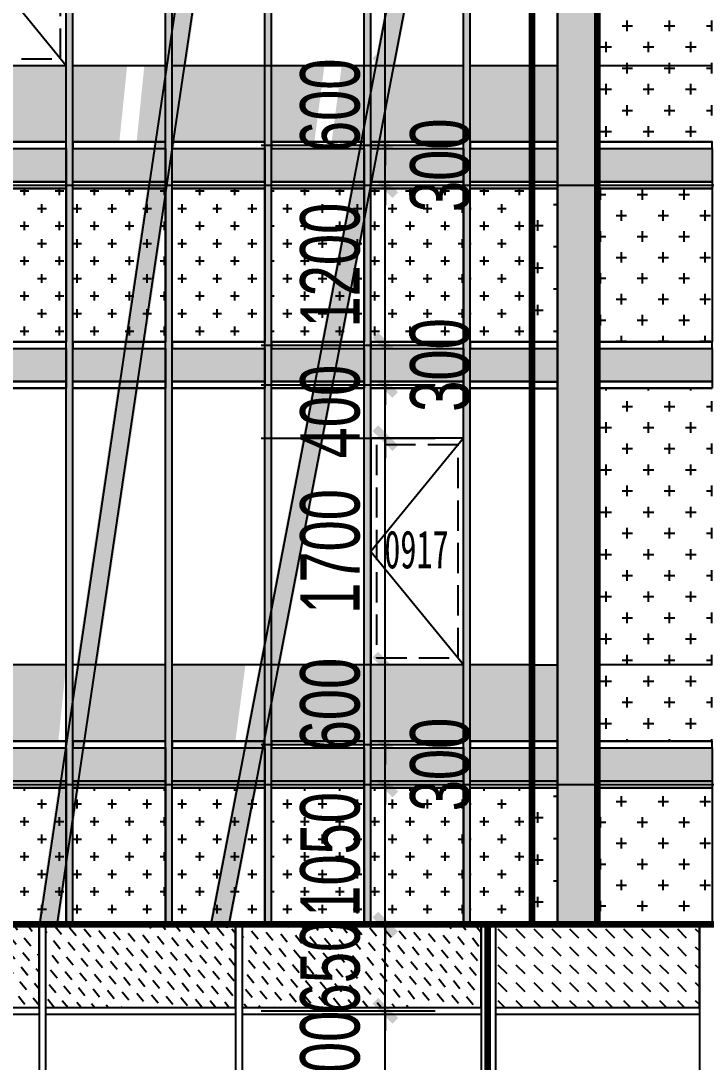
# Model space of a CAD drawing. Extents: x -483182 to 812890, y -390528 to -214858.
# Drawn here: x 152968 to 158112, y -318614 to -310795 of the extents above; entities that cross this region are included whole.
import ezdxf

# ---------------------------------------------------------------- set-up
doc = ezdxf.new("R2010")
doc.units = 0
doc.header["$LTSCALE"] = 1000
doc.header["$MEASUREMENT"] = 0
doc.linetypes.add('DASH', pattern=[0.35, 0.25, -0.1])
for name, color, linetype in [('01-标注_尺寸', 124, 'Continuous'), ('05-填充_156', 156, 'Continuous'), ('05-填充_168', 168, 'Continuous'), ('05-填充_18', 18, 'Continuous'), ('05-填充_天正', 14, 'Continuous'), ('A-C_幕墙龙骨', 133, 'Continuous'), ('A-C_窗', 140, 'Continuous'), ('D-铝板', 181, 'Continuous'), ('E-立面轮廓', 241, 'Continuous')]:
    doc.layers.add(name, color=color, linetype=linetype)
doc.layers.add('04-不打印_辅助线', color=165, linetype='Continuous', plot=False)
doc.styles.add('_TCH_DIM_T3', font='ros.shx', dxfattribs={"width": 0.705882, "bigfont": 'jd.shx'})
doc.styles.get("Standard").update_dxf_attribs({"font": 'STXIHEI_0.TTF', "width": 0.75})
doc.dimstyles.new('_TCH_ARCH&&150', dxfattribs={"dimtxt": 446.25, "dimasz": 150, "dimexe": 375, "dimexo": 450, "dimgap": 189.375, "dimtad": 1, "dimdec": 0, "dimzin": 0, "dimdsep": 46, "dimtxsty": '_TCH_DIM_T3', "dimblk": 'ARCHTICK', "dimcen": 0.09, "dimclrt": 7, "dimazin": 2, "dimtfac": 1, "dimtdec": 0, "dimtix": 1, "dimtmove": 2, "dimatfit": 3, "dimfxl": 0, "dimtolj": 1, "dimtzin": 0, "dimarcsym": 0})
pattern_1 = [(0, (-32529, 317429.43), (158.75, 158.75), [79.375, -238.125]), (90, (-32489.32, 317389.74), (-158.75, 158.75), [79.375, -238.125])]
pattern_2 = [(0, (-32249, 317429.43), (158.75, 158.75), [79.375, -238.125]), (90, (-32209.32, 317389.74), (-158.75, 158.75), [79.375, -238.125])]
pattern_3 = [(0, (-32898.5, 317429.43), (158.75, 158.75), [79.375, -238.125]), (90, (-32858.81, 317389.74), (-158.75, 158.75), [79.375, -238.125])]
pattern_4 = [(0, (-32219, 317429.43), (158.75, 158.75), [79.375, -238.125]), (90, (-32179.32, 317389.74), (-158.75, 158.75), [79.375, -238.125])]
pattern_5 = [(50, (0, 0), (364.36934, -31.87817), [38.1, -419.1]), (355, (0, 0), (-70.48565, 382.1133), [30.48, -335.28]), (100.451, (30.36, -2.66), (293.885, 350.23338), [32.38, -356.18]), (46.1842, (0, 101.6), (542.1581, -84.08466), [57.15, -628.65]), (96.6356, (45.2, 94.6), (474.8085, 494.8511), [48.57, -534.27]), (351.184, (0, 101.6), (474.8092, 494.8502), [45.72, -502.92]), (21, (50.8, 76.2), (303.22976, -204.53104), [38.1, -419.1]), (326, (50.8, 76.2), (123.60406, 368.37593), [30.48, -335.28]), (71.4514, (76.07, 59.16), (426.83298, 163.8457), [32.38, -356.18]), (37.5, (0, 0), (6.177207, 169.11008), [0, -331.216, 0, -340.36, 0, -336.55]), (7.5, (0, 0), (133.639325, 200.36115), [0, -194.056, 0, -323.596, 0, -128.27]), (327.5, (-113.28, 0), (271.18119, -11.45749), [0, -127, 0, -396.24, 0, -525.78]), (317.5, (-164.08, 0), (296.25836, 50.85298), [0, -165.1, 0, -263.144, 0, -373.38])]

# ---------------------------------------------------------------- blocks, each defined once
blk = doc.blocks.new('*U457')
at = {"layer": '05-填充_156'}
h = blk.add_hatch(dxfattribs=at)
h.set_pattern_fill('DASH', color=256, scale=100, angle=315)
h.set_pattern_definition([(315, (17924, 318054.43), (134.703842, -3e-14), [95.25, -95.25])])
h.paths.add_polyline_path([(0, 50), (2189, 50), (2189, 675), (0, 675)])
blk.add_lwpolyline([(0, 50), (2189, 50), (2189, 675), (0, 675)], close=True)
for points in [[(0, 50), (2189, 50)], [(0, 0), (2189, 0)]]:
    blk.add_lwpolyline(points)
blk = doc.blocks.new('*U464')
at = {"layer": '05-填充_156'}
h = blk.add_hatch(dxfattribs=at)
h.set_pattern_fill('DASH', color=256, scale=100, angle=315)
h.set_pattern_definition([(315, (17475, 318054.43), (134.703842, -3e-14), [95.25, -95.25])])
h.paths.add_polyline_path([(0, 50), (1740, 50), (1740, 675), (0, 675)])
blk.add_lwpolyline([(0, 50), (1740, 50), (1740, 675), (0, 675)], close=True)
for points in [[(0, 50), (1740, 50)], [(0, 0), (1740, 0)]]:
    blk.add_lwpolyline(points)
blk = doc.blocks.new('*U80')
at = {"layer": 'A-C_窗'}
blk.add_blockref('*U464', (-870, -312.5), dxfattribs=at)
blk = doc.blocks.new('ytrsutdyu')
at = {"layer": 'A-C_窗'}
for p, q in [((11249, 3550), (11249, -500)), ((11309, 3550), (11309, -500)), ((13049, 3550), (13049, -500)), ((13109, 3550), (13109, -500)), ((15298, 3550), (15298, -500)), ((15358, 3550), (15358, -500)), ((15358, 3550), (15358, -500))]:
    blk.add_line(p, q, dxfattribs=at)
blk.add_lwpolyline([(0, 3550), (15358, 3550), (15358, -600), (0, -600)], close=True, dxfattribs=at)
at = {"layer": 'A-C_窗', "color": 0, "linetype": 'ByBlock', "lineweight": -2, "transparency": 16777216}
for p in [(10379, 3187.5), (12179, 3187.5)]:
    blk.add_blockref('*U80', p, dxfattribs=at)
at = {"layer": 'A-C_窗'}
blk.add_blockref('*U457', (13109, 2875), dxfattribs=at)
blk = doc.blocks.new('*U458')
at = {"layer": '05-填充_156'}
h = blk.add_hatch(dxfattribs=at)
h.set_pattern_fill('DASH', color=256, scale=100, angle=315)
h.set_pattern_definition([(315, (17264.55, 318054.43), (134.703842, -3e-14), [95.25, -95.25])])
h.paths.add_polyline_path([(0, 50), (1529.5, 50), (1529.5, 675), (0, 675)])
blk.add_lwpolyline([(0, 50), (1529.5, 50), (1529.5, 675), (0, 675)], close=True)
for points in [[(0, 50), (1529.5, 50)], [(0, 0), (1529.5, 0)]]:
    blk.add_lwpolyline(points)
blk = doc.blocks.new('*U397')
at = {"layer": '05-填充_156'}
h = blk.add_hatch(dxfattribs=at)
h.set_pattern_fill('CROSS', color=136, scale=100)
h.set_pattern_definition(pattern_1)
h.paths.add_polyline_path([(0, 5375), (560, 5375), (560, 4225), (0, 4225)])
h = blk.add_hatch(dxfattribs=at)
h.set_pattern_fill('CROSS', color=136, scale=100)
h.set_pattern_definition(pattern_1)
h.paths.add_polyline_path([(0, 875), (560, 875), (560, -150), (0, -150)])
at = {"layer": '05-填充_168'}
h = blk.add_hatch(color=256, dxfattribs=at)
h.dxf.hatch_style = 1
h.paths.add_polyline_path([(0, 5675), (560, 5675), (560, 5425), (0, 5425)])
h = blk.add_hatch(color=256, dxfattribs=at)
h.dxf.hatch_style = 1
h.paths.add_polyline_path([(0, 4175), (560, 4175), (560, 3925), (0, 3925)])
h = blk.add_hatch(color=256, dxfattribs=at)
h.dxf.hatch_style = 1
h.paths.add_polyline_path([(0, 1175), (560, 1175), (560, 925), (0, 925)])
for points in [[(0, 6300), (560, 6300)], [(0, 5725), (560, 5725)], [(0, 5675), (560, 5675)], [(0, 5675), (560, 5675)], [(0, 5425), (560, 5425)], [(0, 5375), (560, 5375)], [(0, 4225), (560, 4225)], [(0, 4175), (560, 4175)], [(0, 3925), (560, 3925)], [(0, 3875), (560, 3875)], [(0, 1800), (560, 1800)], [(0, 1225), (560, 1225)], [(0, 1175), (560, 1175)], [(0, 925), (560, 925)], [(0, 875), (560, 875)]]:
    blk.add_lwpolyline(points)
for points in [[(0, 5675), (560, 5675), (560, 5725), (0, 5725)], [(0, 5675), (560, 5675), (560, 5425), (0, 5425)], [(560, 5375), (0, 5375), (0, 5425), (560, 5425)], [(0, 5375), (560, 5375), (560, 4225), (0, 4225)], [(0, 4175), (560, 4175), (560, 4225), (0, 4225)], [(0, 4175), (560, 4175), (560, 3925), (0, 3925)], [(560, 3875), (0, 3875), (0, 3925), (560, 3925)], [(0, 1175), (560, 1175), (560, 1225), (0, 1225)], [(0, 1175), (560, 1175), (560, 925), (0, 925)], [(560, 875), (0, 875), (0, 925), (560, 925)], [(0, 875), (560, 875), (560, -150), (0, -150)]]:
    blk.add_lwpolyline(points, close=True)
blk = doc.blocks.new('*U396')
at = {"layer": '05-填充_156'}
h = blk.add_hatch(dxfattribs=at)
h.set_pattern_fill('CROSS', color=136, scale=100)
h.set_pattern_definition(pattern_2)
h.paths.add_polyline_path([(0, 5375), (840, 5375), (840, 4225), (0, 4225)])
h = blk.add_hatch(dxfattribs=at)
h.set_pattern_fill('CROSS', color=136, scale=100)
h.set_pattern_definition(pattern_2)
h.paths.add_polyline_path([(0, 875), (840, 875), (840, -150), (0, -150)])
at = {"layer": '05-填充_168'}
h = blk.add_hatch(color=256, dxfattribs=at)
h.dxf.hatch_style = 1
h.paths.add_polyline_path([(0, 5675), (840, 5675), (840, 5425), (0, 5425)])
h = blk.add_hatch(color=256, dxfattribs=at)
h.dxf.hatch_style = 1
h.paths.add_polyline_path([(0, 4175), (840, 4175), (840, 3925), (0, 3925)])
h = blk.add_hatch(color=256, dxfattribs=at)
h.dxf.hatch_style = 1
h.paths.add_polyline_path([(0, 1175), (840, 1175), (840, 925), (0, 925)])
for points in [[(0, 6300), (840, 6300)], [(0, 5725), (840, 5725)], [(0, 5675), (840, 5675)], [(0, 5675), (840, 5675)], [(0, 5425), (840, 5425)], [(0, 5375), (840, 5375)], [(0, 4225), (840, 4225)], [(0, 4175), (840, 4175)], [(0, 3925), (840, 3925)], [(0, 3875), (840, 3875)], [(0, 1800), (840, 1800)], [(0, 1225), (840, 1225)], [(0, 1175), (840, 1175)], [(0, 925), (840, 925)], [(0, 875), (840, 875)]]:
    blk.add_lwpolyline(points)
for points in [[(0, 5675), (840, 5675), (840, 5725), (0, 5725)], [(0, 5675), (840, 5675), (840, 5425), (0, 5425)], [(840, 5375), (0, 5375), (0, 5425), (840, 5425)], [(0, 5375), (840, 5375), (840, 4225), (0, 4225)], [(0, 4175), (840, 4175), (840, 4225), (0, 4225)], [(0, 4175), (840, 4175), (840, 3925), (0, 3925)], [(840, 3875), (0, 3875), (0, 3925), (840, 3925)], [(0, 1175), (840, 1175), (840, 1225), (0, 1225)], [(0, 1175), (840, 1175), (840, 925), (0, 925)], [(840, 875), (0, 875), (0, 925), (840, 925)], [(0, 875), (840, 875), (840, -150), (0, -150)]]:
    blk.add_lwpolyline(points, close=True)
blk = doc.blocks.new('*U112')
at = {"layer": 'A-C_窗'}
blk.add_blockref('*U396', (-420, -3150), dxfattribs=at)
blk = doc.blocks.new('*U113')
at = {"layer": 'A-C_窗', "color": 0, "linetype": 'ByBlock', "lineweight": -2, "transparency": 16777216}
for p in [(12600, 0), (13500, 0), (14400, 0), (15300, 0), (16200, 0)]:
    blk.add_blockref('*U112', p, dxfattribs=at)
blk = doc.blocks.new('*U424')
blk.add_lwpolyline([(77.5, 0), (-77.5, 0), (-77.5, 13611.9), (77.5, 13611.9)], close=True)
at = {"layer": '05-填充_18', "const_width": 155}
blk.add_lwpolyline([(0, 0), (0, 13611.9)], dxfattribs=at)
blk = doc.blocks.new('*U425')
blk.add_lwpolyline([(77.5, 0), (-77.5, 0), (-77.5, 13809.2), (77.5, 13809.2)], close=True)
at = {"layer": '05-填充_18', "const_width": 155}
blk.add_lwpolyline([(0, 0), (0, 13809.2)], dxfattribs=at)
blk = doc.blocks.new('uytdiyuf')
at = {"layer": 'D-铝板'}
for name, p, rotation in [('*U425', (-2829.1, -162.2), 350.9696252238147), ('*U424', (-4382.6, -161.2), 353)]:
    blk.add_blockref(name, p, dxfattribs=dict(at, rotation=rotation))
blk = doc.blocks.new('*U722')
blk.add_lwpolyline([(0, 0), (840, 0), (840, 1700), (0, 1700)], close=True)
blk.add_lwpolyline([(840, 1700), (0, 850), (840, 0)])
at = {"linetype": 'DASH'}
blk.add_lwpolyline([(50, 50), (790, 50), (790, 1650), (50, 1650)], close=True, dxfattribs=at)
at = {"layer": '04-不打印_辅助线', "width": 0.75}
blk.add_text('0917', height=285.43, dxfattribs=at).set_placement((121.4, 723))
blk = doc.blocks.new('jhtdjkuyk')
at = {"layer": '05-填充_18', "const_width": 60}
for points in [[(-590, -150), (-590, 13464.5)], [(-2390, -150), (-2390, 13356.2)], [(-1490, -150), (-1490, 13410.3)], [(-3290, -150), (-3290, 13302)], [(-4190, -150), (-4190, 13247.9)]]:
    blk.add_lwpolyline(points, dxfattribs=at)
at = {"layer": 'A-C_幕墙龙骨'}
for points in [[(-620, -150), (-620, 13462.7)], [(-560, -150), (-560, 13466.3)], [(-1520, -150), (-1520, 13408.5)], [(-1460, -150), (-1460, 13412.1)], [(-3320, -150), (-3320, 13300.2)], [(-3260, -150), (-3260, 13303.8)], [(-2420, -150), (-2420, 13354.4)], [(-2360, -150), (-2360, 13358)], [(-4220, -150), (-4220, 13246.1)], [(-4160, -150), (-4160, 13249.7)]]:
    blk.add_lwpolyline(points, dxfattribs=at)
at = {"layer": 'A-C_窗'}
blk.add_lwpolyline([(-18280, 12400), (0, 13500), (0, -150), (-18280, -150)], close=True, dxfattribs=at)
for name, p in [('*U722', (-5060, 6300)), ('*U113', (-17240, 3150)), ('*U397', (-560, 0)), ('*U722', (-1460, 1800))]:
    blk.add_blockref(name, p, dxfattribs=at)
at = {"layer": 'D-铝板'}
blk.add_blockref('uytdiyuf', (0, 0), dxfattribs=at)
blk = doc.blocks.new('*U401')
at = {"layer": '05-填充_156'}
h = blk.add_hatch(dxfattribs=at)
h.set_pattern_fill('CROSS', color=136, scale=100)
h.set_pattern_definition(pattern_3)
h.paths.add_polyline_path([(0, 5375), (190.5, 5375), (190.5, 4225), (0, 4225)])
h = blk.add_hatch(dxfattribs=at)
h.set_pattern_fill('CROSS', color=136, scale=100)
h.set_pattern_definition(pattern_3)
h.paths.add_polyline_path([(0, 875), (190.5, 875), (190.5, -150), (0, -150)])
at = {"layer": '05-填充_168'}
h = blk.add_hatch(color=256, dxfattribs=at)
h.dxf.hatch_style = 1
h.paths.add_polyline_path([(0, 5675), (190.5, 5675), (190.5, 5425), (0, 5425)])
h = blk.add_hatch(color=256, dxfattribs=at)
h.dxf.hatch_style = 1
h.paths.add_polyline_path([(0, 4175), (190.5, 4175), (190.5, 3925), (0, 3925)])
h = blk.add_hatch(color=256, dxfattribs=at)
h.dxf.hatch_style = 1
h.paths.add_polyline_path([(0, 1175), (190.5, 1175), (190.5, 925), (0, 925)])
for points in [[(0, 6300), (190.5, 6300)], [(0, 5725), (190.5, 5725)], [(0, 5675), (190.5, 5675)], [(0, 5675), (190.5, 5675)], [(0, 5425), (190.5, 5425)], [(0, 5375), (190.5, 5375)], [(0, 4225), (190.5, 4225)], [(0, 4175), (190.5, 4175)], [(0, 3925), (190.5, 3925)], [(0, 3875), (190.5, 3875)], [(0, 1800), (190.5, 1800)], [(0, 1225), (190.5, 1225)], [(0, 1175), (190.5, 1175)], [(0, 925), (190.5, 925)], [(0, 875), (190.5, 875)]]:
    blk.add_lwpolyline(points)
for points in [[(0, 5675), (190.5, 5675), (190.5, 5725), (0, 5725)], [(0, 5675), (190.5, 5675), (190.5, 5425), (0, 5425)], [(190.5, 5375), (0, 5375), (0, 5425), (190.5, 5425)], [(0, 5375), (190.5, 5375), (190.5, 4225), (0, 4225)], [(0, 4175), (190.5, 4175), (190.5, 4225), (0, 4225)], [(0, 4175), (190.5, 4175), (190.5, 3925), (0, 3925)], [(190.5, 3875), (0, 3875), (0, 3925), (190.5, 3925)], [(0, 1175), (190.5, 1175), (190.5, 1225), (0, 1225)], [(0, 1175), (190.5, 1175), (190.5, 925), (0, 925)], [(190.5, 875), (0, 875), (0, 925), (190.5, 925)], [(0, 875), (190.5, 875), (190.5, -150), (0, -150)]]:
    blk.add_lwpolyline(points, close=True)
blk = doc.blocks.new('*U399')
at = {"layer": '05-填充_156'}
h = blk.add_hatch(dxfattribs=at)
h.set_pattern_fill('CROSS', color=136, scale=100)
h.set_pattern_definition(pattern_4)
h.paths.add_polyline_path([(0, 5375), (870, 5375), (870, 4225), (0, 4225)])
h = blk.add_hatch(dxfattribs=at)
h.set_pattern_fill('CROSS', color=136, scale=100)
h.set_pattern_definition(pattern_4)
h.paths.add_polyline_path([(0, 875), (870, 875), (870, -150), (0, -150)])
at = {"layer": '05-填充_168'}
h = blk.add_hatch(color=256, dxfattribs=at)
h.dxf.hatch_style = 1
h.paths.add_polyline_path([(0, 5675), (870, 5675), (870, 5425), (0, 5425)])
h = blk.add_hatch(color=256, dxfattribs=at)
h.dxf.hatch_style = 1
h.paths.add_polyline_path([(0, 4175), (870, 4175), (870, 3925), (0, 3925)])
h = blk.add_hatch(color=256, dxfattribs=at)
h.dxf.hatch_style = 1
h.paths.add_polyline_path([(0, 1175), (870, 1175), (870, 925), (0, 925)])
for points in [[(0, 6300), (870, 6300)], [(0, 5725), (870, 5725)], [(0, 5675), (870, 5675)], [(0, 5675), (870, 5675)], [(0, 5425), (870, 5425)], [(0, 5375), (870, 5375)], [(0, 4225), (870, 4225)], [(0, 4175), (870, 4175)], [(0, 3925), (870, 3925)], [(0, 3875), (870, 3875)], [(0, 1800), (870, 1800)], [(0, 1225), (870, 1225)], [(0, 1175), (870, 1175)], [(0, 925), (870, 925)], [(0, 875), (870, 875)]]:
    blk.add_lwpolyline(points)
for points in [[(0, 5675), (870, 5675), (870, 5725), (0, 5725)], [(0, 5675), (870, 5675), (870, 5425), (0, 5425)], [(870, 5375), (0, 5375), (0, 5425), (870, 5425)], [(0, 5375), (870, 5375), (870, 4225), (0, 4225)], [(0, 4175), (870, 4175), (870, 4225), (0, 4225)], [(0, 4175), (870, 4175), (870, 3925), (0, 3925)], [(870, 3875), (0, 3875), (0, 3925), (870, 3925)], [(0, 1175), (870, 1175), (870, 1225), (0, 1225)], [(0, 1175), (870, 1175), (870, 925), (0, 925)], [(870, 875), (0, 875), (0, 925), (870, 925)], [(0, 875), (870, 875), (870, -150), (0, -150)]]:
    blk.add_lwpolyline(points, close=True)
blk = doc.blocks.new('lkjgliutg')
at = {"layer": 'A-C_窗'}
blk.add_lwpolyline([(27876, 12500), (0, 11000), (0, -150), (27876, -150)], close=True, dxfattribs=at)
blk.add_blockref('*U399', (0, 0), dxfattribs=at)
blk = doc.blocks.new('_ArchTick')
at = {"color": 0, "linetype": 'ByBlock', "const_width": 0.4}
blk.add_lwpolyline([(-0.5, -0.5), (0.5, 0.5)], dxfattribs=at)
blk = doc.blocks.new('*D2292')
at = {"layer": '01-标注_尺寸', "color": 0, "lineweight": -2, "transparency": 16777216}
for p, q in [((155703.6, -318229.4), (155703.6, -318079.4)), ((154772.8, -318229.4), (156078.6, -318229.4)), ((155703.6, -318929.4), (155703.6, -318229.4)), ((154772.8, -318929.4), (156078.6, -318929.4)), ((155703.6, -318929.4), (155703.6, -319079.4))]:
    blk.add_line(p, q, dxfattribs=at)
at = {"layer": 'Defpoints', "color": 0, "transparency": 16777216}
for p in [(154322.8, -318229.4), (155703.6, -318229.4), (154322.8, -318929.4)]:
    blk.add_point(p, dxfattribs=at)
at = {"layer": '01-标注_尺寸', "color": 0, "lineweight": -2, "transparency": 16777216, "xscale": 150, "yscale": 150, "zscale": 150}
for p, rotation in [((155703.6, -318229.4), 270), ((155703.6, -318929.4), 90)]:
    blk.add_blockref('_ArchTick', p, dxfattribs=dict(at, rotation=rotation))
at = {"layer": '01-标注_尺寸', "color": 7, "transparency": 16777216, "insert": (155291.1, -318579.4), "char_height": 446.25, "attachment_point": 5, "rotation": 90, "style": '_TCH_DIM_T3'}
blk.add_mtext('\\A1;700', dxfattribs=at)
blk = doc.blocks.new('*D2293')
at = {"layer": '01-标注_尺寸', "color": 0, "lineweight": -2, "transparency": 16777216}
for p, q in [((155703.6, -317579.8), (155703.6, -317429.8)), ((154772.8, -317579.8), (156078.6, -317579.8)), ((155703.6, -318229.4), (155703.6, -317579.8)), ((154772.8, -318229.4), (156078.6, -318229.4)), ((155703.6, -318229.4), (155703.6, -318379.4))]:
    blk.add_line(p, q, dxfattribs=at)
at = {"layer": 'Defpoints', "color": 0, "transparency": 16777216}
for p in [(154322.8, -317579.8), (155703.6, -317579.8), (154322.8, -318229.4)]:
    blk.add_point(p, dxfattribs=at)
at = {"layer": '01-标注_尺寸', "color": 0, "lineweight": -2, "transparency": 16777216, "xscale": 150, "yscale": 150, "zscale": 150}
for p, rotation in [((155703.6, -317579.8), 270), ((155703.6, -318229.4), 90)]:
    blk.add_blockref('_ArchTick', p, dxfattribs=dict(at, rotation=rotation))
at = {"layer": '01-标注_尺寸', "color": 7, "transparency": 16777216, "insert": (155291.1, -317904.6), "char_height": 446.25, "attachment_point": 5, "rotation": 90, "style": '_TCH_DIM_T3'}
blk.add_mtext('\\A1;650', dxfattribs=at)
blk = doc.blocks.new('*D2294')
at = {"layer": '01-标注_尺寸', "color": 0, "lineweight": -2, "transparency": 16777216}
for p, q in [((155703.6, -316529.4), (155703.6, -316379.4)), ((154772.8, -316529.4), (156078.6, -316529.4)), ((155703.6, -317579.8), (155703.6, -316529.4)), ((154772.8, -317579.8), (156078.6, -317579.8)), ((155703.6, -317579.8), (155703.6, -317729.8))]:
    blk.add_line(p, q, dxfattribs=at)
at = {"layer": 'Defpoints', "color": 0, "transparency": 16777216}
for p in [(154322.8, -316529.4), (155703.6, -316529.4), (154322.8, -317579.8)]:
    blk.add_point(p, dxfattribs=at)
at = {"layer": '01-标注_尺寸', "color": 0, "lineweight": -2, "transparency": 16777216, "xscale": 150, "yscale": 150, "zscale": 150}
for p, rotation in [((155703.6, -316529.4), 270), ((155703.6, -317579.8), 90)]:
    blk.add_blockref('_ArchTick', p, dxfattribs=dict(at, rotation=rotation))
at = {"layer": '01-标注_尺寸', "color": 7, "transparency": 16777216, "insert": (155291.1, -317054.6), "char_height": 446.25, "attachment_point": 5, "rotation": 90, "style": '_TCH_DIM_T3'}
blk.add_mtext('\\A1;1050', dxfattribs=at)
blk = doc.blocks.new('*D2295')
at = {"layer": '01-标注_尺寸', "color": 0, "lineweight": -2, "transparency": 16777216}
for p, q in [((155703.6, -316229.4), (155703.6, -316079.4)), ((154772.8, -316229.4), (156078.6, -316229.4)), ((155703.6, -316529.4), (155703.6, -316229.4)), ((154772.8, -316529.4), (156078.6, -316529.4)), ((155703.6, -316529.4), (155703.6, -316679.4))]:
    blk.add_line(p, q, dxfattribs=at)
at = {"layer": 'Defpoints', "color": 0, "transparency": 16777216}
for p in [(154322.8, -316229.4), (155703.6, -316229.4), (154322.8, -316529.4)]:
    blk.add_point(p, dxfattribs=at)
at = {"layer": '01-标注_尺寸', "color": 0, "lineweight": -2, "transparency": 16777216, "xscale": 150, "yscale": 150, "zscale": 150}
for p, rotation in [((155703.6, -316229.4), 270), ((155703.6, -316529.4), 90)]:
    blk.add_blockref('_ArchTick', p, dxfattribs=dict(at, rotation=rotation))
at = {"layer": '01-标注_尺寸', "color": 7, "transparency": 16777216, "insert": (156116.1, -316379.4), "char_height": 446.25, "attachment_point": 5, "rotation": 90, "style": '_TCH_DIM_T3'}
blk.add_mtext('\\A1;300', dxfattribs=at)
blk = doc.blocks.new('*D2296')
at = {"layer": '01-标注_尺寸', "color": 0, "lineweight": -2, "transparency": 16777216}
for p, q in [((155703.6, -315629.4), (155703.6, -315479.4)), ((154772.8, -315629.4), (156078.6, -315629.4)), ((155703.6, -316229.4), (155703.6, -315629.4)), ((154772.8, -316229.4), (156078.6, -316229.4)), ((155703.6, -316229.4), (155703.6, -316379.4))]:
    blk.add_line(p, q, dxfattribs=at)
at = {"layer": 'Defpoints', "color": 0, "transparency": 16777216}
for p in [(154322.8, -315629.4), (155703.6, -315629.4), (154322.8, -316229.4)]:
    blk.add_point(p, dxfattribs=at)
at = {"layer": '01-标注_尺寸', "color": 0, "lineweight": -2, "transparency": 16777216, "xscale": 150, "yscale": 150, "zscale": 150}
for p, rotation in [((155703.6, -315629.4), 270), ((155703.6, -316229.4), 90)]:
    blk.add_blockref('_ArchTick', p, dxfattribs=dict(at, rotation=rotation))
at = {"layer": '01-标注_尺寸', "color": 7, "transparency": 16777216, "insert": (155291.1, -315929.4), "char_height": 446.25, "attachment_point": 5, "rotation": 90, "style": '_TCH_DIM_T3'}
blk.add_mtext('\\A1;600', dxfattribs=at)
blk = doc.blocks.new('*D2297')
at = {"layer": '01-标注_尺寸', "color": 0, "lineweight": -2, "transparency": 16777216}
for p, q in [((154772.8, -313929.4), (156078.6, -313929.4)), ((155703.6, -315629.4), (155703.6, -313929.4)), ((154772.8, -315629.4), (156078.6, -315629.4))]:
    blk.add_line(p, q, dxfattribs=at)
at = {"layer": 'Defpoints', "color": 0, "transparency": 16777216}
for p in [(154322.8, -313929.4), (155703.6, -313929.4), (154322.8, -315629.4)]:
    blk.add_point(p, dxfattribs=at)
at = {"layer": '01-标注_尺寸', "color": 0, "lineweight": -2, "transparency": 16777216, "xscale": 150, "yscale": 150, "zscale": 150}
for p, rotation in [((155703.6, -313929.4), 90), ((155703.6, -315629.4), 270)]:
    blk.add_blockref('_ArchTick', p, dxfattribs=dict(at, rotation=rotation))
at = {"layer": '01-标注_尺寸', "color": 7, "transparency": 16777216, "insert": (155291.1, -314779.4), "char_height": 446.25, "attachment_point": 5, "rotation": 90, "style": '_TCH_DIM_T3'}
blk.add_mtext('\\A1;1700', dxfattribs=at)
blk = doc.blocks.new('*D2298')
at = {"layer": '01-标注_尺寸', "color": 0, "lineweight": -2, "transparency": 16777216}
for p, q in [((155703.6, -313529.4), (155703.6, -313379.4)), ((154772.8, -313529.4), (156078.6, -313529.4)), ((155703.6, -313929.4), (155703.6, -313529.4)), ((154772.8, -313929.4), (156078.6, -313929.4)), ((155703.6, -313929.4), (155703.6, -314079.4))]:
    blk.add_line(p, q, dxfattribs=at)
at = {"layer": 'Defpoints', "color": 0, "transparency": 16777216}
for p in [(154322.8, -313529.4), (155703.6, -313529.4), (154322.8, -313929.4)]:
    blk.add_point(p, dxfattribs=at)
at = {"layer": '01-标注_尺寸', "color": 0, "lineweight": -2, "transparency": 16777216, "xscale": 150, "yscale": 150, "zscale": 150}
for p, rotation in [((155703.6, -313529.4), 270), ((155703.6, -313929.4), 90)]:
    blk.add_blockref('_ArchTick', p, dxfattribs=dict(at, rotation=rotation))
at = {"layer": '01-标注_尺寸', "color": 7, "transparency": 16777216, "insert": (155291.1, -313729.4), "char_height": 446.25, "attachment_point": 5, "rotation": 90, "style": '_TCH_DIM_T3'}
blk.add_mtext('\\A1;400', dxfattribs=at)
blk = doc.blocks.new('*D2299')
at = {"layer": '01-标注_尺寸', "color": 0, "lineweight": -2, "transparency": 16777216}
for p, q in [((155703.6, -313229.4), (155703.6, -313079.4)), ((154772.8, -313229.4), (156078.6, -313229.4)), ((155703.6, -313529.4), (155703.6, -313229.4)), ((154772.8, -313529.4), (156078.6, -313529.4)), ((155703.6, -313529.4), (155703.6, -313679.4))]:
    blk.add_line(p, q, dxfattribs=at)
at = {"layer": 'Defpoints', "color": 0, "transparency": 16777216}
for p in [(154322.8, -313229.4), (155703.6, -313229.4), (154322.8, -313529.4)]:
    blk.add_point(p, dxfattribs=at)
at = {"layer": '01-标注_尺寸', "color": 0, "lineweight": -2, "transparency": 16777216, "xscale": 150, "yscale": 150, "zscale": 150}
for p, rotation in [((155703.6, -313229.4), 270), ((155703.6, -313529.4), 90)]:
    blk.add_blockref('_ArchTick', p, dxfattribs=dict(at, rotation=rotation))
at = {"layer": '01-标注_尺寸', "color": 7, "transparency": 16777216, "insert": (156116.1, -313379.4), "char_height": 446.25, "attachment_point": 5, "rotation": 90, "style": '_TCH_DIM_T3'}
blk.add_mtext('\\A1;300', dxfattribs=at)
blk = doc.blocks.new('*D2300')
at = {"layer": '01-标注_尺寸', "color": 0, "lineweight": -2, "transparency": 16777216}
for p, q in [((154772.8, -312029.4), (156078.6, -312029.4)), ((155703.6, -313229.4), (155703.6, -312029.4)), ((154772.8, -313229.4), (156078.6, -313229.4))]:
    blk.add_line(p, q, dxfattribs=at)
at = {"layer": 'Defpoints', "color": 0, "transparency": 16777216}
for p in [(154322.8, -312029.4), (155703.6, -312029.4), (154322.8, -313229.4)]:
    blk.add_point(p, dxfattribs=at)
at = {"layer": '01-标注_尺寸', "color": 0, "lineweight": -2, "transparency": 16777216, "xscale": 150, "yscale": 150, "zscale": 150}
for p, rotation in [((155703.6, -312029.4), 90), ((155703.6, -313229.4), 270)]:
    blk.add_blockref('_ArchTick', p, dxfattribs=dict(at, rotation=rotation))
at = {"layer": '01-标注_尺寸', "color": 7, "transparency": 16777216, "insert": (155291.1, -312629.4), "char_height": 446.25, "attachment_point": 5, "rotation": 90, "style": '_TCH_DIM_T3'}
blk.add_mtext('\\A1;1200', dxfattribs=at)
blk = doc.blocks.new('*D2301')
at = {"layer": '01-标注_尺寸', "color": 0, "lineweight": -2, "transparency": 16777216}
for p, q in [((155703.6, -311729.4), (155703.6, -311579.4)), ((154772.8, -311729.4), (156078.6, -311729.4)), ((155703.6, -312029.4), (155703.6, -311729.4)), ((154772.8, -312029.4), (156078.6, -312029.4)), ((155703.6, -312029.4), (155703.6, -312179.4))]:
    blk.add_line(p, q, dxfattribs=at)
at = {"layer": 'Defpoints', "color": 0, "transparency": 16777216}
for p in [(154322.8, -311729.4), (155703.6, -311729.4), (154322.8, -312029.4)]:
    blk.add_point(p, dxfattribs=at)
at = {"layer": '01-标注_尺寸', "color": 0, "lineweight": -2, "transparency": 16777216, "xscale": 150, "yscale": 150, "zscale": 150}
for p, rotation in [((155703.6, -311729.4), 270), ((155703.6, -312029.4), 90)]:
    blk.add_blockref('_ArchTick', p, dxfattribs=dict(at, rotation=rotation))
at = {"layer": '01-标注_尺寸', "color": 7, "transparency": 16777216, "insert": (156116.1, -311879.4), "char_height": 446.25, "attachment_point": 5, "rotation": 90, "style": '_TCH_DIM_T3'}
blk.add_mtext('\\A1;300', dxfattribs=at)
blk = doc.blocks.new('*D2302')
at = {"layer": '01-标注_尺寸', "color": 0, "lineweight": -2, "transparency": 16777216}
for p, q in [((155703.6, -311129.4), (155703.6, -310979.4)), ((154772.8, -311129.4), (156078.6, -311129.4)), ((155703.6, -311729.4), (155703.6, -311129.4)), ((154772.8, -311729.4), (156078.6, -311729.4)), ((155703.6, -311729.4), (155703.6, -311879.4))]:
    blk.add_line(p, q, dxfattribs=at)
at = {"layer": 'Defpoints', "color": 0, "transparency": 16777216}
for p in [(154322.8, -311129.4), (155703.6, -311129.4), (154322.8, -311729.4)]:
    blk.add_point(p, dxfattribs=at)
at = {"layer": '01-标注_尺寸', "color": 0, "lineweight": -2, "transparency": 16777216, "xscale": 150, "yscale": 150, "zscale": 150}
for p, rotation in [((155703.6, -311129.4), 270), ((155703.6, -311729.4), 90)]:
    blk.add_blockref('_ArchTick', p, dxfattribs=dict(at, rotation=rotation))
at = {"layer": '01-标注_尺寸', "color": 7, "transparency": 16777216, "insert": (155291.1, -311429.4), "char_height": 446.25, "attachment_point": 5, "rotation": 90, "style": '_TCH_DIM_T3'}
blk.add_mtext('\\A1;600', dxfattribs=at)
blk = doc.blocks.new('*D2303')
at = {"layer": '01-标注_尺寸', "color": 0, "lineweight": -2, "transparency": 16777216}
for p, q in [((154772.8, -309429.4), (156078.6, -309429.4)), ((155703.6, -311129.4), (155703.6, -309429.4)), ((154772.8, -311129.4), (156078.6, -311129.4))]:
    blk.add_line(p, q, dxfattribs=at)
at = {"layer": 'Defpoints', "color": 0, "transparency": 16777216}
for p in [(154322.8, -309429.4), (155703.6, -309429.4), (154322.8, -311129.4)]:
    blk.add_point(p, dxfattribs=at)
at = {"layer": '01-标注_尺寸', "color": 0, "lineweight": -2, "transparency": 16777216, "xscale": 150, "yscale": 150, "zscale": 150}
for p, rotation in [((155703.6, -309429.4), 90), ((155703.6, -311129.4), 270)]:
    blk.add_blockref('_ArchTick', p, dxfattribs=dict(at, rotation=rotation))
at = {"layer": '01-标注_尺寸', "color": 7, "transparency": 16777216, "insert": (155291.1, -310279.4), "char_height": 446.25, "attachment_point": 5, "rotation": 90, "style": '_TCH_DIM_T3'}
blk.add_mtext('\\A1;1700', dxfattribs=at)

msp = doc.modelspace()

# ---------------------------------------------------------------- hatches: boundary and pattern name
at = {"layer": '05-填充_156'}
h = msp.add_hatch(dxfattribs=at)
h.set_pattern_fill('CROSS', color=136, scale=100)
h.set_pattern_definition([(0, (0, 0), (158.75, 158.75), [79.375, -238.125]), (90, (39.69, -39.69), (-158.75, 158.75), [79.375, -238.125])])
h.paths.add_polyline_path([(158156.5, -309054.4), (157295.5, -309054.4), (157295.5, -311704.4), (158156.5, -311704.4)])
h.paths.add_polyline_path([(158156.5, -313554.4), (157295.5, -313554.4), (157295.5, -316204.4), (158156.5, -316204.4)])
at = {"layer": '05-填充_18'}
h = msp.add_hatch(color=256, dxfattribs=at)
h.dxf.hatch_style = 1
h.paths.add_polyline_path([(157295.5, -303929.4), (156995.5, -303929.4), (156995.5, -317579.4), (157295.5, -317579.4), (157295.5, -306423.8)])
h.paths.add_polyline_path([(157491, -303929.4), (157295.5, -303929.4), (157295.5, -306423.8), (157491, -306413.2)])
h.paths.add_polyline_path([(157686.5, -303929.4), (157491, -303929.4), (157491, -306413.2), (157686.5, -306402.6)])
h.paths.add_polyline_path([(157882, -303929.4), (157686.5, -303929.4), (157686.5, -306402.6), (157882, -306392)])
h.paths.add_polyline_path([(158077.5, -303929.4), (157882, -303929.4), (157882, -306392), (158077.5, -306381.4)])
at = {"layer": '05-填充_天正'}
h = msp.add_hatch(dxfattribs=at)
h.set_pattern_fill('AR-CONC', color=256, scale=200)
h.set_pattern_definition(pattern_5)
h.paths.add_polyline_path([(156805, -316204.4), (156341, -316204.4), (156341, -315629.4), (156805, -315629.4)])
h.paths.add_polyline_path([(156291.3, -316204.4), (155595.2, -316204.4), (155595.2, -315629.4), (156291.3, -315629.4)])
h.paths.add_polyline_path([(155545.5, -316204.4), (154849.5, -316204.4), (154849.5, -315629.4), (155545.5, -315629.4)])
h.paths.add_polyline_path([(154799.8, -316204.4), (154708.5, -316204.4), (154784.3, -315629.4), (154799.8, -315629.4)])
h.paths.add_polyline_path([(154578.5, -316204.4), (154654.2, -315629.4), (154103.8, -315629.4), (154103.8, -316204.4)])
h.paths.add_polyline_path([(154054, -316204.4), (154054, -315629.4), (153437.8, -315629.4), (153379.3, -316204.4)])
h.paths.add_polyline_path([(153249.9, -316204.4), (153308.4, -315629.4), (152612.3, -315629.4), (152612.3, -315992.2), (152637, -316204.4)])
h.paths.add_polyline_path([(152060.4, -316204.4), (151866.5, -316204.4), (151866.5, -315629.4), (151896.4, -315629.4)])
h.paths.add_polyline_path([(151816.8, -316204.4), (151120.8, -316204.4), (151120.8, -315629.4), (151816.8, -315629.4)])
h.paths.add_polyline_path([(151071.1, -316204.4), (150375.1, -316204.4), (150375.1, -315629.4), (151071.1, -315629.4)])
h.paths.add_polyline_path([(150325.3, -316204.4), (149629.3, -316204.4), (149629.3, -315629.4), (150325.3, -315629.4)])
h.paths.add_polyline_path([(149579.6, -316204.4), (149385.6, -316204.4), (149258, -315629.4), (149579.6, -315629.4)])
h.paths.add_polyline_path([(149252.7, -316204.4), (148883.6, -316204.4), (148883.6, -315629.4), (149125, -315629.4)])
h.paths.add_polyline_path([(148833.9, -316204.4), (148137.8, -316204.4), (148137.8, -315629.4), (148833.9, -315629.4)])
h.paths.add_polyline_path([(148088.1, -316204.4), (148088.1, -315629.4), (147392.1, -315629.4), (147392.1, -316204.4)])
h.paths.add_polyline_path([(147342.4, -316204.4), (147237.4, -316204.4), (147187.3, -315629.4), (147342.4, -315629.4)])
h.paths.add_polyline_path([(146596.6, -316204.4), (146596.6, -315629.4), (145900.6, -315629.4), (145900.6, -316204.4)])
h.paths.add_polyline_path([(147108.2, -316204.4), (147058.1, -315629.4), (146646.4, -315629.4), (146646.4, -316204.4)])
h.paths.add_polyline_path([(145850.9, -316204.4), (145154.9, -316204.4), (145154.9, -315629.4), (145850.9, -315629.4)])
h.paths.add_polyline_path([(145105.2, -316204.4), (144413.2, -316204.4), (144463.3, -315629.4), (145105.2, -315629.4)])
h.paths.add_polyline_path([(144284, -316204.4), (143663.4, -316204.4), (143663.4, -315629.4), (144334.1, -315629.4)])
h.paths.add_polyline_path([(143613.7, -316204.4), (143004.3, -316204.4), (143096.9, -315629.4), (143613.7, -315629.4)])
h.paths.add_polyline_path([(142867.9, -316204.4), (142171.9, -316204.4), (142171.9, -315629.4), (142867.9, -315629.4)])
h.paths.add_polyline_path([(142122.2, -316204.4), (141894, -316204.4), (141944.1, -315629.4), (142122.2, -315629.4)])
h.paths.add_polyline_path([(141658.2, -316204.4), (141658.2, -315629.4), (141815, -315629.4), (141764.9, -316204.4)])
h.paths.add_polyline_path([(156805, -311129.4), (156805, -311704.4), (156341, -311704.4), (156341, -311129.4)])
h.paths.add_polyline_path([(156291.3, -311704.4), (155595.2, -311704.4), (155595.2, -311129.4), (156291.3, -311129.4)])
h.paths.add_polyline_path([(155545.5, -311704.4), (155301.1, -311704.4), (155376.8, -311129.4), (155545.5, -311129.4)])
h.paths.add_polyline_path([(155171.1, -311704.4), (154849.5, -311704.4), (154849.5, -311129.4), (155246.8, -311129.4)])
h.paths.add_polyline_path([(154799.8, -311704.4), (154103.8, -311704.4), (154103.8, -311129.4), (154799.8, -311129.4)])
h.paths.add_polyline_path([(154054, -311704.4), (153837.1, -311704.4), (153895.6, -311129.4), (154054, -311129.4)])
h.paths.add_polyline_path([(153707.7, -311704.4), (153766.2, -311129.4), (153358, -311129.4), (153358, -311704.4)])
h.paths.add_polyline_path([(153308.3, -311704.4), (153308.3, -311129.4), (152612.3, -311129.4), (152612.3, -311704.4)])
h.paths.add_polyline_path([(152562.6, -311704.4), (152113, -311704.4), (152046, -311129.4), (152562.6, -311129.4)])
h.paths.add_polyline_path([(151983.3, -311704.4), (151866.5, -311704.4), (151866.5, -311129.4), (151916.3, -311129.4)])
h.paths.add_polyline_path([(151816.8, -311704.4), (151120.8, -311704.4), (151120.8, -311129.4), (151816.8, -311129.4)])
h.paths.add_polyline_path([(151071.1, -311704.4), (150912.4, -311704.4), (150748.3, -311129.4), (151071.1, -311129.4)])
h.paths.add_polyline_path([(150776.5, -311704.4), (150375.1, -311704.4), (150375.1, -311129.4), (150612.5, -311129.4)])
h.paths.add_polyline_path([(150325.3, -311704.4), (149629.3, -311704.4), (149629.3, -311129.4), (150325.3, -311129.4)])
h.paths.add_polyline_path([(149579.6, -311704.4), (149579.6, -311129.4), (148883.6, -311129.4), (148883.6, -311704.4)])
h.paths.add_polyline_path([(148833.9, -311704.4), (148833.9, -311129.4), (148258.9, -311129.4), (148386.6, -311704.4)])
h.paths.add_polyline_path([(148253.6, -311704.4), (148137.8, -311704.4), (148137.8, -311182.9)])
h.paths.add_polyline_path([(148088.1, -311704.4), (148088.1, -311129.4), (147392.1, -311129.4), (147392.1, -311704.4)])
h.paths.add_polyline_path([(147342.4, -311704.4), (146845.5, -311704.4), (146795.4, -311129.4), (147342.4, -311129.4)])
h.paths.add_polyline_path([(146716.3, -311704.4), (146666.2, -311129.4), (146646.4, -311129.4), (146646.4, -311704.4)])
h.paths.add_polyline_path([(146596.6, -311704.4), (145900.6, -311704.4), (145900.6, -311129.4), (146596.6, -311129.4)])
h.paths.add_polyline_path([(145850.9, -311704.4), (145850.9, -311129.4), (145154.9, -311129.4), (145154.9, -311704.4)])
h.paths.add_polyline_path([(145105.2, -311704.4), (144805.1, -311704.4), (144855.2, -311129.4), (145105.2, -311129.4)])
h.paths.add_polyline_path([(144676, -311704.4), (144726, -311129.4), (144409.1, -311129.4), (144409.1, -311704.4)])
h.paths.add_polyline_path([(144359.4, -311704.4), (144359.4, -311129.4), (143821.7, -311129.4), (143729, -311704.4)])
h.paths.add_polyline_path([(143613.7, -311129.4), (143613.7, -311608.3), (143598.2, -311704.4), (142917.7, -311704.4), (142917.7, -311129.4)])
h.paths.add_polyline_path([(142867.9, -311704.4), (142285.9, -311704.4), (142336, -311129.4), (142867.9, -311129.4)])
h.paths.add_polyline_path([(152507.3, -316204.4), (152440.3, -315629.4), (152032.2, -315629.4), (152196.3, -316204.4)])
h.paths.add_polyline_path([(142122.2, -311129.4), (141658.2, -311129.4), (141658.2, -311704.4), (142122.2, -311704.4)])
h = msp.add_hatch(dxfattribs=at)
h.set_pattern_fill('AR-CONC', color=256, scale=200)
h.set_pattern_definition(pattern_5)
h.paths.add_polyline_path([(184885, -311129.4), (185120.2, -311129.4), (185120.2, -311704.4), (184885, -311704.4)])
h.paths.add_polyline_path([(184047.1, -311129.8), (184884.4, -311129.8), (184884.4, -311704.8), (184047.1, -311704.8)])
h.paths.add_polyline_path([(183156.4, -311129.8), (183987.7, -311129.8), (183987.7, -311704.8), (183156.4, -311704.8)])
h.paths.add_polyline_path([(182265.6, -311129.8), (183097, -311129.8), (183097, -311704.8), (182265.6, -311704.8)])
h.paths.add_polyline_path([(181374.9, -311129.8), (182206.3, -311129.8), (182206.3, -311704.8), (181374.9, -311704.8)])
h.paths.add_polyline_path([(180484.2, -311129.8), (181315.5, -311129.8), (181315.5, -311704.8), (180484.2, -311704.8)])
h.paths.add_polyline_path([(179593.4, -311129.8), (180424.8, -311129.8), (180424.8, -311704.8), (179593.4, -311704.8)])
h.paths.add_polyline_path([(178702.7, -311129.8), (179534.1, -311129.8), (179534.1, -311704.8), (178702.7, -311704.8)])
h.paths.add_polyline_path([(177812, -311129.8), (178643.3, -311129.8), (178643.3, -311704.8), (177812, -311704.8)])
h.paths.add_polyline_path([(176921.3, -311129.8), (177752.6, -311129.8), (177752.6, -311704.8), (176921.3, -311704.8)])
h.paths.add_polyline_path([(176030.5, -311129.8), (176861.9, -311129.8), (176861.9, -311704.8), (176030.5, -311704.8)])
h.paths.add_polyline_path([(175139.8, -311129.8), (175971.1, -311129.8), (175971.1, -311704.8), (175139.8, -311704.8)])
h.paths.add_polyline_path([(174249.1, -311129.8), (175080.4, -311129.8), (175080.4, -311704.8), (174249.1, -311704.8)])
h.paths.add_polyline_path([(173358.3, -311129.8), (174189.7, -311129.8), (174189.7, -311704.8), (173358.3, -311704.8)])
h.paths.add_polyline_path([(172467.6, -311129.8), (173299, -311129.8), (173299, -311704.8), (172467.6, -311704.8)])
h.paths.add_polyline_path([(171576.9, -311129.8), (172408.2, -311129.8), (172408.2, -311704.8), (171576.9, -311704.8)])
h.paths.add_polyline_path([(156805, -311129.8), (156995.5, -311129.8), (156995.5, -311704.8), (156805, -311704.8)])
h.paths.add_polyline_path([(170686.1, -311129.8), (171517.5, -311129.8), (171517.5, -311704.8), (170686.1, -311704.8)])
h.paths.add_polyline_path([(169795.4, -311129.8), (170626.8, -311129.8), (170626.8, -311704.8), (169795.4, -311704.8)])
h.paths.add_polyline_path([(168904.7, -311129.8), (169736, -311129.8), (169736, -311704.8), (168904.7, -311704.8)])
h.paths.add_polyline_path([(168014, -311129.8), (168845.3, -311129.8), (168845.3, -311690.3), (168014, -311690.3)])
h.paths.add_polyline_path([(167123.2, -311129.8), (167954.6, -311129.8), (167954.6, -311704.8), (167123.2, -311704.8)])
h.paths.add_polyline_path([(166232.5, -311129.8), (167063.8, -311129.8), (167063.8, -311704.8), (166232.5, -311704.8)])
h.paths.add_polyline_path([(165341.8, -311129.8), (166173.1, -311129.8), (166173.1, -311704.8), (165341.8, -311704.8)])
h.paths.add_polyline_path([(164451, -311129.8), (165282.4, -311129.8), (165282.4, -311704.8), (164451, -311704.8)])
h.paths.add_polyline_path([(163560.3, -311129.8), (164391.7, -311129.8), (164391.7, -311704.8), (163560.3, -311704.8)])
h.paths.add_polyline_path([(162669.6, -311129.8), (163500.9, -311129.8), (163500.9, -311704.8), (162669.6, -311704.8)])
h.paths.add_polyline_path([(161778.8, -311129.8), (162610.2, -311129.8), (162610.2, -311704.8), (161778.8, -311704.8)])
h.paths.add_polyline_path([(160888.1, -311129.8), (161719.5, -311129.8), (161719.5, -311704.8), (160888.1, -311704.8)])
h.paths.add_polyline_path([(159997.4, -311129.8), (160828.7, -311129.8), (160828.7, -311704.8), (159997.4, -311704.8)])
h.paths.add_polyline_path([(159106.7, -311129.8), (159938, -311129.8), (159938, -311704.8), (159106.7, -311704.8)])
h.paths.add_polyline_path([(158215.9, -311129.8), (159047.3, -311129.8), (159047.3, -311704.8), (158215.9, -311704.8)])
h = msp.add_hatch(dxfattribs=at)
h.set_pattern_fill('AR-CONC', color=256, scale=200)
h.set_pattern_definition(pattern_5)
h.paths.add_polyline_path([(184884.4, -315629.8), (185120.1, -315629.8), (185120.1, -316204.4), (184884.4, -316204.4)])
h.paths.add_polyline_path([(184047.1, -315629.8), (184884.4, -315629.8), (184884.4, -316204.8), (184047.1, -316204.8)])
h.paths.add_polyline_path([(183156.4, -315629.8), (183987.7, -315629.8), (183987.7, -316204.8), (183156.4, -316204.8)])
h.paths.add_polyline_path([(182265.6, -315629.8), (183097, -315629.8), (183097, -316204.8), (182265.6, -316204.8)])
h.paths.add_polyline_path([(181374.9, -315629.8), (182206.3, -315629.8), (182206.3, -316204.8), (181374.9, -316204.8)])
h.paths.add_polyline_path([(180484.2, -315629.8), (181315.5, -315629.8), (181315.5, -316204.8), (180484.2, -316204.8)])
h.paths.add_polyline_path([(179593.4, -315629.8), (180424.8, -315629.8), (180424.8, -316204.8), (179593.4, -316204.8)])
h.paths.add_polyline_path([(178702.7, -315629.8), (179534.1, -315629.8), (179534.1, -316204.8), (178702.7, -316204.8)])
h.paths.add_polyline_path([(177812, -315629.8), (178643.3, -315629.8), (178643.3, -316204.8), (177812, -316204.8)])
h.paths.add_polyline_path([(176921.3, -315629.8), (177752.6, -315629.8), (177752.6, -316204.8), (176921.3, -316204.8)])
h.paths.add_polyline_path([(176030.5, -315629.8), (176861.9, -315629.8), (176861.9, -316204.8), (176030.5, -316204.8)])
h.paths.add_polyline_path([(175139.8, -315629.8), (175971.1, -315629.8), (175971.1, -316204.8), (175139.8, -316204.8)])
h.paths.add_polyline_path([(174249.1, -315629.8), (175080.4, -315629.8), (175080.4, -316204.8), (174249.1, -316204.8)])
h.paths.add_polyline_path([(173358.3, -315629.8), (174189.7, -315629.8), (174189.7, -316204.8), (173358.3, -316204.8)])
h.paths.add_polyline_path([(172467.6, -315629.8), (173299, -315629.8), (173299, -316204.8), (172467.6, -316204.8)])
h.paths.add_polyline_path([(171576.9, -315629.8), (172408.2, -315629.8), (172408.2, -316204.8), (171576.9, -316204.8)])
h.paths.add_polyline_path([(170686.1, -315629.8), (171517.5, -315629.8), (171517.5, -316204.8), (170686.1, -316204.8)])
h.paths.add_polyline_path([(169795.4, -315629.8), (170626.8, -315629.8), (170626.8, -316204.8), (169795.4, -316204.8)])
h.paths.add_polyline_path([(168904.7, -315629.8), (169736, -315629.8), (169736, -316204.8), (168904.7, -316204.8)])
h.paths.add_polyline_path([(168014, -315629.8), (168845.3, -315629.8), (168845.3, -316204.8), (168014, -316204.8)])
h.paths.add_polyline_path([(167123.2, -315629.8), (167954.6, -315629.8), (167954.6, -316204.8), (167123.2, -316204.8)])
h.paths.add_polyline_path([(166232.5, -315629.8), (167063.8, -315629.8), (167063.8, -316204.8), (166232.5, -316204.8)])
h.paths.add_polyline_path([(165341.8, -315629.8), (166173.1, -315629.8), (166173.1, -316204.8), (165341.8, -316204.8)])
h.paths.add_polyline_path([(164451, -315629.8), (165282.4, -315629.8), (165282.4, -316204.8), (164451, -316204.8)])
h.paths.add_polyline_path([(163560.3, -315629.8), (164391.7, -315629.8), (164391.7, -316204.8), (163560.3, -316204.8)])
h.paths.add_polyline_path([(162669.6, -315629.8), (163500.9, -315629.8), (163500.9, -316204.8), (162669.6, -316204.8)])
h.paths.add_polyline_path([(161778.8, -315629.8), (162610.2, -315629.8), (162610.2, -316204.8), (161778.8, -316204.8)])
h.paths.add_polyline_path([(160888.1, -315629.8), (161719.5, -315629.8), (161719.5, -316204.8), (160888.1, -316204.8)])
h.paths.add_polyline_path([(159997.4, -315629.8), (160828.7, -315629.8), (160828.7, -316204.8), (159997.4, -316204.8)])
h.paths.add_polyline_path([(159106.7, -315629.8), (159938, -315629.8), (159938, -316204.8), (159106.7, -316204.8)])
h.paths.add_polyline_path([(158215.9, -315629.8), (159047.3, -315629.8), (159047.3, -316204.8), (158215.9, -316204.8)])
h.paths.add_polyline_path([(156805, -315629.8), (156995.5, -315629.8), (156995.5, -316204.8), (156805, -316204.8)])

# ---------------------------------------------------------------- linework, layer by layer
at = {"layer": '04-不打印_辅助线'}
for points in [[(-29082.7, -312029.4), (480719.6, -312029.4)], [(-29082.7, -316529.4), (480719.6, -316529.4)]]:
    msp.add_lwpolyline(points, dxfattribs=at)
at = {"layer": 'A-C_窗'}
for p, q in [((156471.2, -317579.8), (156471.2, -321629.4)), ((156531.2, -317579.8), (156531.2, -321629.4)), ((158060.8, -317579.8), (158060.8, -321629.4))]:
    msp.add_line(p, q, dxfattribs=at)
msp.add_lwpolyline([(156995.5, -317429.4), (156995.5, -303929.4)], dxfattribs=at)
at = {"layer": 'D-铝板'}
msp.add_lwpolyline([(156995.5, -303929.4), (157295.5, -303929.4), (157295.5, -317579.4), (156995.5, -317579.4)], close=True, dxfattribs=at)
msp.add_lwpolyline([(157295.5, -306423.8), (158077.5, -306381.4), (158077.5, -303929.4), (156995.5, -303929.4), (156995.5, -317579.4), (157295.5, -317579.4), (157295.5, -306423.8)], dxfattribs=at)
at = {"layer": 'E-立面轮廓', "const_width": 50}
for points in [[(156805, -317579.4), (156805, -303929.4), (141658.2, -305029.4), (141658.2, -317579.4)], [(156805, -303929.4), (158077.5, -303929.4), (158077.5, -306381.4), (157295.5, -306423.8), (157295.5, -317579.8), (156805, -317579.8)], [(157295.5, -317579.8), (157295.5, -306423.8), (184885, -304929.4), (184885, -317579.8)], [(143891.5, -317579.4), (156471.5, -317579.4), (156471.5, -321729.4), (143891.5, -321729.4)], [(156471.5, -321729.4), (184553.2, -321729.4), (184553.2, -317579.4), (156471.5, -317579.4)]]:
    msp.add_lwpolyline(points, close=True, dxfattribs=at)

# ---------------------------------------------------------------- block references
at = {"layer": 'A-C_窗'}
for name, p, xscale in [('jhtdjkuyk', (156805, -317429.4), 0.8286), ('lkjgliutg', (157295.5, -317429.4), 0.9897), ('ytrsutdyu', (143891.5, -321129.4), 0.8191)]:
    msp.add_blockref(name, p, dxfattribs=dict(at, xscale=xscale))
for name, p in [('*U401', (156805, -317429.8)), ('*U458', (156531.2, -318254.4))]:
    msp.add_blockref(name, p, dxfattribs=at)

# ---------------------------------------------------------------- dimensions: what is measured, and where the dimension line sits
at = {"layer": '01-标注_尺寸'}
for p1, p2, picture, middle in [((154322.8, -311129.4), (154322.8, -309429.4), '*D2303', (155291.1, -310279.4)), ((154322.8, -311729.4), (154322.8, -311129.4), '*D2302', (155291.1, -311429.4)), ((154322.8, -313229.4), (154322.8, -312029.4), '*D2300', (155291.1, -312629.4)), ((154322.8, -313929.4), (154322.8, -313529.4), '*D2298', (155291.1, -313729.4)), ((154322.8, -315629.4), (154322.8, -313929.4), '*D2297', (155291.1, -314779.4)), ((154322.8, -316229.4), (154322.8, -315629.4), '*D2296', (155291.1, -315929.4)), ((154322.8, -317579.8), (154322.8, -316529.4), '*D2294', (155291.1, -317054.6)), ((154322.8, -318229.4), (154322.8, -317579.8), '*D2293', (155291.1, -317904.6)), ((154322.8, -318929.4), (154322.8, -318229.4), '*D2292', (155291.1, -318579.4))]:
    dim = msp.add_aligned_dim(p1=p1, p2=p2, distance=-1380.8, dimstyle='_TCH_ARCH&&150', dxfattribs=at)
    dim.commit()
    dim.dimension.update_dxf_attribs({"geometry": picture, "text_midpoint": middle})
for base, p1, p2, picture, middle in [((155703.6, -311729.4), (154322.8, -312029.4), (154322.8, -311729.4), '*D2301', (156116.1, -311879.4)), ((155703.6, -313229.4), (154322.8, -313529.4), (154322.8, -313229.4), '*D2299', (156116.1, -313379.4)), ((155703.6, -316229.4), (154322.8, -316529.4), (154322.8, -316229.4), '*D2295', (156116.1, -316379.4))]:
    dim = msp.add_linear_dim(base=base, p1=p1, p2=p2, angle=90, dimstyle='_TCH_ARCH&&150', dxfattribs=at)
    dim.commit()
    dim.dimension.update_dxf_attribs({"geometry": picture, "text_midpoint": middle, "dimtype": 161})

doc.saveas('drawing.dxf')
